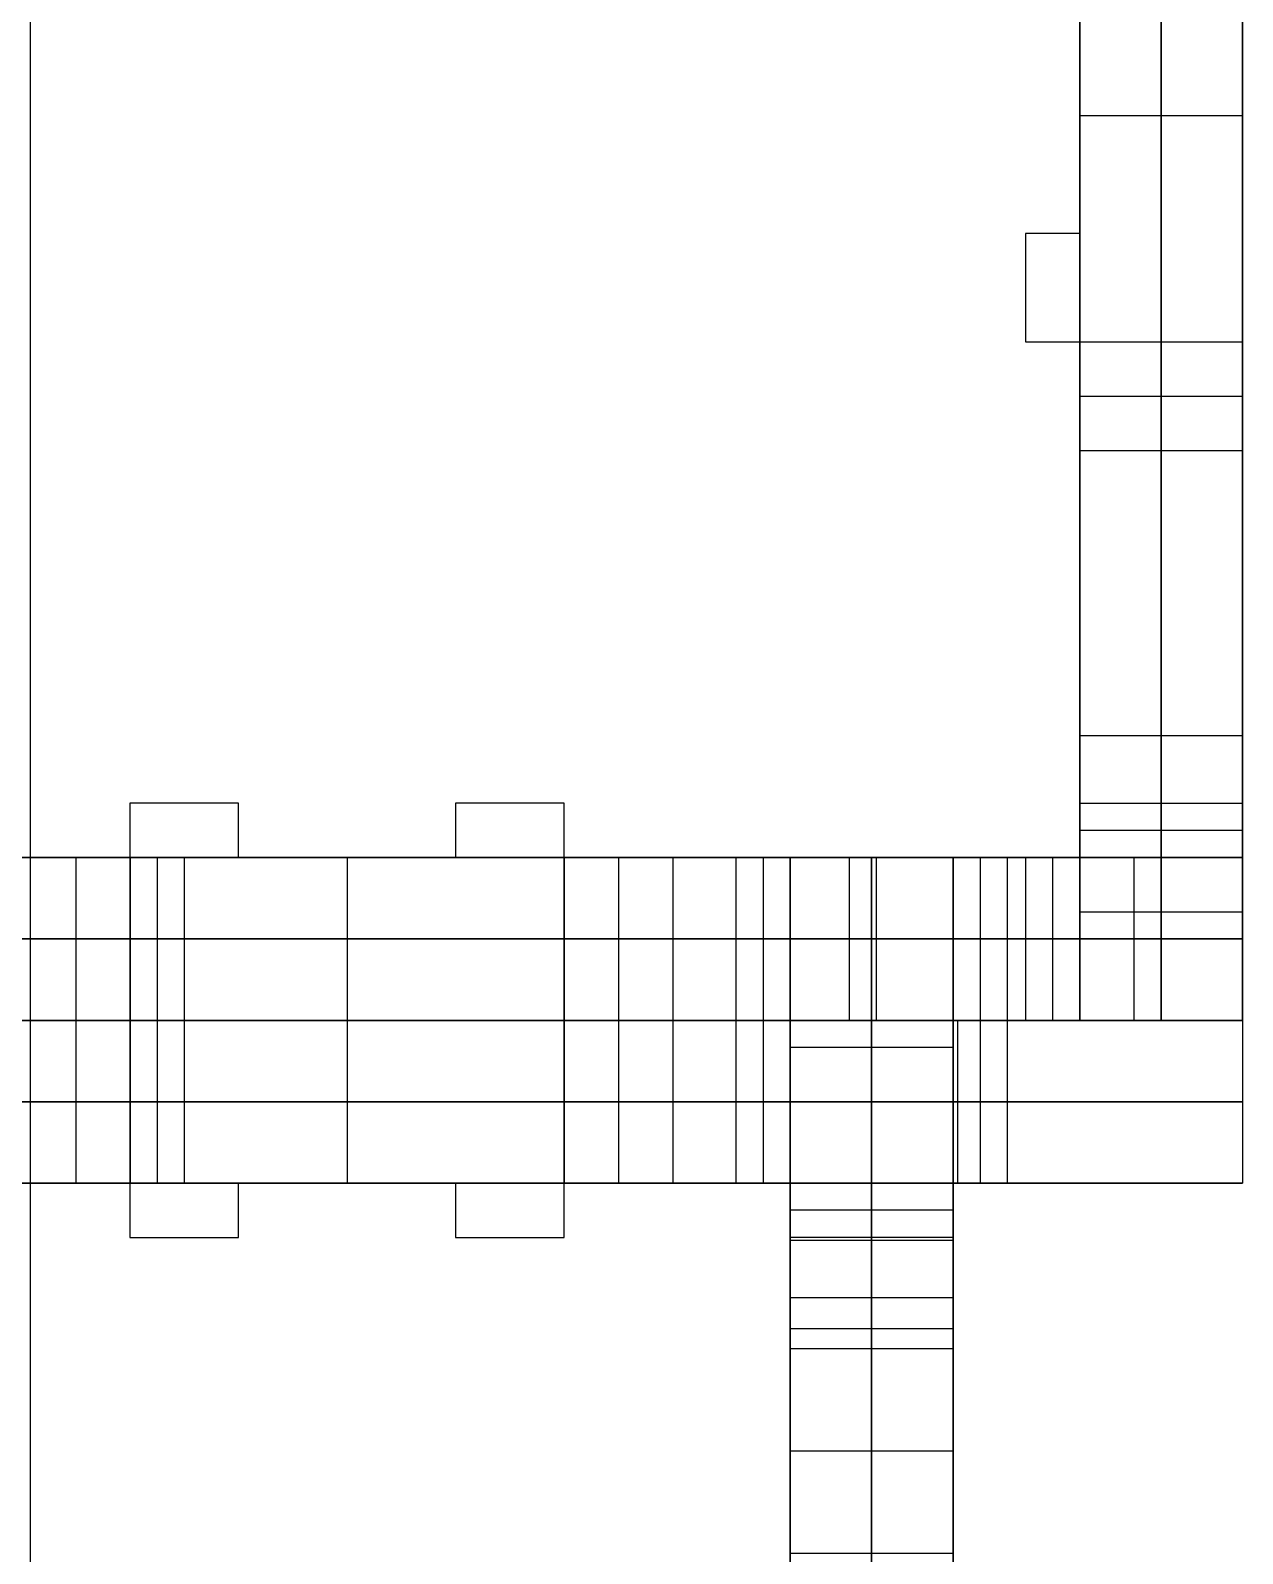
# Model space of a CAD drawing. Extents: x 6886 to 7154, y -44440 to -39703.
# Drawn here: x 7020.5 to 7154.5, y -40030.4 to -39862.1 of the extents above; entities that cross this region are included whole.
import ezdxf

# ---------------------------------------------------------------- set-up
doc = ezdxf.new("R2010")
doc.units = 0
doc.layers.add('ENDS', color=40, linetype='CONTINUOUS')

# ---------------------------------------------------------------- blocks, each defined once
blk = doc.blocks.new('SKYLARK200_END-S-1')
at = {"layer": 'ENDS'}
for p, q in [((-134, 3868.02, 264), (-134, 4718.01, 264)), ((-134, 3868.02, 282), (-134, 4718.01, 282)), ((-18, 4468.03, 141), (-18, 4718.03, 141)), ((-18, 4718.02, 282), (-18, 4555.02, 282)), ((-18, 4718.02, 264), (-18, 4555.02, 264)), ((-18, 4718.02, 273), (-18, 4555.02, 273)), ((0, 4468.03, 141), (0, 4718.03, 141)), ((-18, 4543.03, -18), (-18, 4593.03, -18)), ((-18, 4593.03, 300), (-18, 4543.03, 300)), ((-9, 4543.03, -18), (-9, 4593.03, -18)), ((-9, 4593.03, 300), (-9, 4543.03, 300)), ((0, 4543.03, -18), (0, 4593.03, -18)), ((0, 4593.03, 300), (0, 4543.03, 300)), ((-18, 4568.03, -18), (0, 4568.03, -18)), ((-18, 4568.03, 300), (0, 4568.03, 300)), ((-18, 4555.02, 282), (-24, 4555.02, 282)), ((-24, 4555.02, 282), (-24, 4555.02, 264)), ((-18, 4555.02, 264), (-24, 4555.02, 264)), ((-24, 4555.02, 282), (-24, 4543.02, 282)), ((-24, 4555.02, 264), (-24, 4543.02, 264)), ((-18, 4555.02, 273), (-24, 4555.02, 273)), ((-24, 4555.02, 273), (-24, 4543.02, 273)), ((-21, 4555.02, 282), (-21, 4555.02, 264)), ((-18, 4555.02, 282), (-18, 4555.02, 264)), ((-24, 4549.02, 282), (-24, 4549.02, 264)), ((-24, 4543.02, 282), (-24, 4543.02, 264)), ((-24, 4543.02, 282), (0, 4543.02, 282)), ((-24, 4543.02, 264), (0, 4543.02, 264)), ((-24, 4543.02, 273), (0, 4543.02, 273)), ((-18, 4531.03, 6), (-18, 4543.03, 6)), ((-18, 4543.03, 6), (0, 4543.03, 6)), ((-18, 4543.03, 6), (-18, 4543.03, -18)), ((-18, 4543.03, -18), (0, 4543.03, -18)), ((-18, 4543.03, 300), (0, 4543.03, 300)), ((-18, 4543.03, 300), (-18, 4543.03, 258)), ((-18, 4543.03, 258), (0, 4543.03, 258)), ((-18, 4543.03, 258), (-18, 4531.03, 258)), ((-18, 4543.03, 0), (0, 4543.03, 0)), ((-18, 4543.03, 264), (0, 4543.03, 264)), ((-18, 4543.02, 282), (-18, 4543.02, 264)), ((-9, 4531.03, 6), (-9, 4543.03, 6)), ((-9, 4543.03, 6), (-9, 4543.03, -18)), ((-9, 4543.03, 300), (-9, 4543.03, 258)), ((-9, 4543.03, 258), (-9, 4531.03, 258)), ((0, 4531.03, 6), (0, 4543.03, 6)), ((0, 4543.03, 6), (0, 4543.03, -18)), ((0, 4543.03, 300), (0, 4543.03, 258)), ((0, 4543.03, 258), (0, 4531.03, 258)), ((0, 4543.02, 282), (0, 4543.02, 264)), ((0, 4543.02, 282), (0, 4450.02, 282)), ((0, 4543.02, 264), (0, 4450.02, 264)), ((0, 4543.02, 273), (0, 4450.02, 273)), ((-18, 4537.03, 6), (0, 4537.03, 6)), ((-18, 4537.03, 258), (0, 4537.03, 258)), ((-18, 4531.03, 0), (-18, 4531.03, 6)), ((-18, 4531.03, 6), (0, 4531.03, 6)), ((-18, 4531.03, 0), (0, 4531.03, 0)), ((-18, 4531.03, 258), (0, 4531.03, 258)), ((-18, 4531.03, 258), (-18, 4531.03, 264)), ((-18, 4531.03, 264), (0, 4531.03, 264)), ((-18, 4531.03, 264), (-18, 4468.03, 264)), ((-18, 4468.03, 0), (-18, 4531.03, 0)), ((-18, 4531.03, 3), (0, 4531.03, 3)), ((-18, 4531.03, 261), (0, 4531.03, 261)), ((-9, 4531.03, 0), (-9, 4531.03, 6)), ((-9, 4531.03, 258), (-9, 4531.03, 264)), ((-9, 4531.03, 264), (-9, 4468.03, 264)), ((-9, 4468.03, 0), (-9, 4531.03, 0)), ((0, 4531.03, 0), (0, 4531.03, 6)), ((0, 4531.03, 258), (0, 4531.03, 264)), ((0, 4531.03, 264), (0, 4468.03, 264)), ((0, 4468.03, 0), (0, 4531.03, 0)), ((-18, 4499.53, 264), (0, 4499.53, 264)), ((-18, 4499.53, 0), (0, 4499.53, 0)), ((0, 4496.52, 282), (0, 4496.52, 264)), ((-111, 4492.02, 282), (-123, 4492.02, 282)), ((-123, 4492.02, 282), (-123, 4492.02, 264)), ((-111, 4492.02, 264), (-123, 4492.02, 264)), ((-123, 4492.02, 282), (-123, 4444.02, 282)), ((-123, 4492.02, 264), (-123, 4444.02, 264)), ((-111, 4492.02, 273), (-123, 4492.02, 273)), ((-123, 4492.02, 273), (-123, 4444.02, 273)), ((-117, 4492.02, 282), (-117, 4492.02, 264)), ((-111, 4486.02, 282), (-111, 4492.02, 282)), ((-111, 4492.02, 282), (-111, 4492.02, 264)), ((-111, 4486.02, 264), (-111, 4492.02, 264)), ((-111, 4486.02, 273), (-111, 4492.02, 273)), ((-75, 4492.02, 282), (-87, 4492.02, 282)), ((-87, 4492.02, 282), (-87, 4492.02, 264)), ((-75, 4492.02, 264), (-87, 4492.02, 264)), ((-87, 4492.02, 282), (-87, 4486.02, 282)), ((-87, 4492.02, 264), (-87, 4486.02, 264)), ((-75, 4492.02, 273), (-87, 4492.02, 273)), ((-87, 4492.02, 273), (-87, 4486.02, 273)), ((-81, 4492.02, 282), (-81, 4492.02, 264)), ((-75, 4444.02, 282), (-75, 4492.02, 282)), ((-75, 4492.02, 282), (-75, 4492.02, 264)), ((-75, 4444.02, 264), (-75, 4492.02, 264)), ((-75, 4444.02, 273), (-75, 4492.02, 273)), ((-18, 4468.03, 238.25), (-18, 4492.03, 238.25)), ((-18, 4492.03, 238.25), (0, 4492.03, 238.25)), ((-18, 4492.03, 238.25), (-18, 4492.03, 226.25)), ((-18, 4492.03, 226.25), (0, 4492.03, 226.25)), ((-18, 4492.03, 226.25), (-18, 4486.03, 226.25)), ((-18, 4486.03, 170.25), (-18, 4492.03, 170.25)), ((-18, 4492.03, 170.25), (0, 4492.03, 170.25)), ((-18, 4492.03, 170.25), (-18, 4492.03, 158.25)), ((-18, 4492.03, 158.25), (0, 4492.03, 158.25)), ((-18, 4492.03, 158.25), (-18, 4468.03, 158.25)), ((-18, 4468.03, 111.25), (-18, 4492.03, 111.25)), ((-18, 4492.03, 111.25), (0, 4492.03, 111.25)), ((-18, 4492.03, 111.25), (-18, 4492.03, 99.25)), ((-18, 4492.03, 99.25), (0, 4492.03, 99.25)), ((-18, 4492.03, 99.25), (-18, 4486.03, 99.25)), ((-18, 4486.03, 43.25), (-18, 4492.03, 43.25)), ((-18, 4492.03, 43.25), (0, 4492.03, 43.25)), ((-18, 4492.03, 43.25), (-18, 4492.03, 31.25)), ((-18, 4492.03, 31.25), (0, 4492.03, 31.25)), ((-18, 4492.03, 31.25), (-18, 4468.03, 31.25)), ((-18, 4492.03, 232.25), (0, 4492.03, 232.25)), ((-18, 4492.03, 164.25), (0, 4492.03, 164.25)), ((-18, 4492.03, 105.25), (0, 4492.03, 105.25)), ((-18, 4492.03, 37.25), (0, 4492.03, 37.25)), ((-9, 4468.03, 238.25), (-9, 4492.03, 238.25)), ((-9, 4492.03, 238.25), (-9, 4492.03, 226.25)), ((-9, 4492.03, 226.25), (-9, 4486.03, 226.25)), ((-9, 4486.03, 170.25), (-9, 4492.03, 170.25)), ((-9, 4492.03, 170.25), (-9, 4492.03, 158.25)), ((-9, 4492.03, 158.25), (-9, 4468.03, 158.25)), ((-9, 4468.03, 111.25), (-9, 4492.03, 111.25)), ((-9, 4492.03, 111.25), (-9, 4492.03, 99.25)), ((-9, 4492.03, 99.25), (-9, 4486.03, 99.25)), ((-9, 4486.03, 43.25), (-9, 4492.03, 43.25)), ((-9, 4492.03, 43.25), (-9, 4492.03, 31.25)), ((-9, 4492.03, 31.25), (-9, 4468.03, 31.25)), ((0, 4468.03, 238.25), (0, 4492.03, 238.25)), ((0, 4492.03, 238.25), (0, 4492.03, 226.25)), ((0, 4492.03, 226.25), (0, 4486.03, 226.25)), ((0, 4486.03, 170.25), (0, 4492.03, 170.25)), ((0, 4492.03, 170.25), (0, 4492.03, 158.25)), ((0, 4492.03, 158.25), (0, 4468.03, 158.25)), ((0, 4468.03, 111.25), (0, 4492.03, 111.25)), ((0, 4492.03, 111.25), (0, 4492.03, 99.25)), ((0, 4492.03, 99.25), (0, 4486.03, 99.25)), ((0, 4486.03, 43.25), (0, 4492.03, 43.25)), ((0, 4492.03, 43.25), (0, 4492.03, 31.25)), ((0, 4492.03, 31.25), (0, 4468.03, 31.25)), ((-111, 4489.02, 282), (-111, 4489.02, 264)), ((-87, 4489.02, 282), (-87, 4489.02, 264)), ((-18, 4489.03, 226.25), (0, 4489.03, 226.25)), ((-18, 4489.03, 170.25), (0, 4489.03, 170.25)), ((-18, 4489.03, 99.25), (0, 4489.03, 99.25)), ((-18, 4489.03, 43.25), (0, 4489.03, 43.25)), ((-244, 4486.02, 141), (-18, 4486.02, 141)), ((-182.99, 4486.02, 140), (-116.99, 4486.02, 140)), ((-122.99, 4486.02, 258), (-134.99, 4486.02, 258)), ((-128.99, 4486.02, 258), (-128.99, 4468.02, 258)), ((-123, 4486.02, 282), (-123, 4486.02, 264)), ((-122.99, 4486.02, 128), (-122.99, 4486.02, -18)), ((-122.99, 4486.02, -18), (-122.99, 4468.02, -18)), ((-122.99, 4486.02, 128), (-122.99, 4468.02, 128)), ((-122.99, 4486.02, -18), (-74.99, 4486.02, -18)), ((-74.99, 4486.02, 300), (-122.99, 4486.02, 300)), ((-122.99, 4486.02, 300), (-122.99, 4468.02, 300)), ((-122.99, 4486.02, 300), (-122.99, 4486.02, 258)), ((-122.99, 4486.02, 258), (-122.99, 4468.02, 258)), ((-116.99, 4486.02, 128), (-122.99, 4486.02, 128)), ((-122.99, 4486.02, 55), (-122.99, 4468.02, 55)), ((-122.99, 4486.02, 279), (-122.99, 4468.02, 279)), ((-122.99, 4486.02, 140), (-122.99, 4468.02, 140)), ((-119.99, 4486.02, 128), (-119.99, 4468.02, 128)), ((-116.99, 4486.02, 140), (-116.99, 4468.02, 140)), ((-116.99, 4486.02, 140), (-116.99, 4486.02, 128)), ((-116.99, 4486.02, 128), (-116.99, 4468.02, 128)), ((-116.99, 4486.02, 134), (-116.99, 4468.02, 134)), ((-87, 4486.02, 282), (-111, 4486.02, 282)), ((-111, 4486.02, 282), (-111, 4486.02, 264)), ((-87, 4486.02, 264), (-111, 4486.02, 264)), ((-87, 4486.02, 273), (-111, 4486.02, 273)), ((-99, 4486.02, 282), (-99, 4486.02, 264)), ((-98.99, 4486.02, -18), (-98.99, 4468.02, -18)), ((-98.99, 4486.02, 300), (-98.99, 4468.02, 300)), ((-87, 4486.02, 282), (-87, 4486.02, 264)), ((-74.99, 4486.02, -18), (-74.99, 4468.02, -18)), ((-74.99, 4486.02, -18), (-74.99, 4486.02, 24)), ((-74.99, 4486.02, 24), (-74.99, 4468.02, 24)), ((-74.99, 4486.02, 24), (-62.99, 4486.02, 24)), ((-62.99, 4486.02, 258), (-74.99, 4486.02, 258)), ((-74.99, 4486.02, 258), (-74.99, 4468.02, 258)), ((-74.99, 4486.02, 258), (-74.99, 4486.02, 300)), ((-74.99, 4486.02, 300), (-74.99, 4468.02, 300)), ((-74.99, 4486.02, 18), (-74.99, 4468.02, 18)), ((-74.99, 4486.02, 264), (-74.99, 4468.02, 264)), ((-68.99, 4486.02, 24), (-68.99, 4468.02, 24)), ((-68.99, 4486.02, 258), (-68.99, 4468.02, 258)), ((-62.99, 4486.02, 24), (-62.99, 4468.02, 24)), ((-62.99, 4486.02, 24), (-62.99, 4486.02, 18)), ((-62.99, 4486.02, 18), (-62.99, 4468.02, 18)), ((-62.99, 4486.02, 18), (-24, 4486.02, 18)), ((-18, 4486.02, 264), (-62.99, 4486.02, 264)), ((-62.99, 4486.02, 264), (-62.99, 4468.02, 264)), ((-62.99, 4486.02, 264), (-62.99, 4486.02, 258)), ((-62.99, 4486.02, 258), (-62.99, 4468.02, 258)), ((-62.99, 4486.02, 21), (-62.99, 4468.02, 21)), ((-62.99, 4486.02, 261), (-62.99, 4468.02, 261)), ((-26, 4486.02, 168.25), (-56, 4486.02, 168.25)), ((-56, 4486.02, 168.25), (-56, 4468.02, 168.25)), ((-56, 4486.02, 168.25), (-56, 4486.02, 180.25)), ((-56, 4486.02, 180.25), (-56, 4468.02, 180.25)), ((-56, 4486.02, 180.25), (-50, 4486.02, 180.25)), ((-50, 4486.02, 216.25), (-56, 4486.02, 216.25)), ((-56, 4486.02, 216.25), (-56, 4468.02, 216.25)), ((-56, 4486.02, 216.25), (-56, 4486.02, 228.25)), ((-56, 4486.02, 228.25), (-56, 4468.02, 228.25)), ((-56, 4486.02, 228.25), (-26, 4486.02, 228.25)), ((-26, 4486.02, 41.25), (-56, 4486.02, 41.25)), ((-56, 4486.02, 41.25), (-56, 4468.02, 41.25)), ((-56, 4486.02, 41.25), (-56, 4486.02, 53.25)), ((-56, 4486.02, 53.25), (-56, 4468.02, 53.25)), ((-56, 4486.02, 53.25), (-50, 4486.02, 53.25)), ((-50, 4486.02, 89.25), (-56, 4486.02, 89.25)), ((-56, 4486.02, 89.25), (-56, 4468.02, 89.25)), ((-56, 4486.02, 89.25), (-56, 4486.02, 101.25)), ((-56, 4486.02, 101.25), (-56, 4468.02, 101.25)), ((-56, 4486.02, 101.25), (-26, 4486.02, 101.25)), ((-56, 4486.02, 174.25), (-56, 4468.02, 174.25)), ((-56, 4486.02, 222.25), (-56, 4468.02, 222.25)), ((-56, 4486.02, 47.25), (-56, 4468.02, 47.25)), ((-56, 4486.02, 95.25), (-56, 4468.02, 95.25)), ((-53, 4486.02, 180.25), (-53, 4468.02, 180.25)), ((-53, 4486.02, 216.25), (-53, 4468.02, 216.25)), ((-53, 4486.02, 53.25), (-53, 4468.02, 53.25)), ((-53, 4486.02, 89.25), (-53, 4468.02, 89.25)), ((-32, 4486.03, 228.25), (-50, 4486.03, 228.25)), ((-50, 4444.03, 228.25), (-50, 4486.03, 228.25)), ((-32, 4486.03, 168.25), (-50, 4486.03, 168.25)), ((-50, 4486.03, 228.25), (-50, 4486.03, 168.25)), ((-50, 4486.03, 168.25), (-50, 4444.03, 168.25)), ((-32, 4486.03, 101.25), (-50, 4486.03, 101.25)), ((-50, 4444.03, 101.25), (-50, 4486.03, 101.25)), ((-32, 4486.03, 41.25), (-50, 4486.03, 41.25)), ((-50, 4486.03, 101.25), (-50, 4486.03, 41.25)), ((-50, 4486.03, 41.25), (-50, 4444.03, 41.25)), ((-32, 4486.03, 198.25), (-50, 4486.03, 198.25)), ((-32, 4486.03, 71.25), (-50, 4486.03, 71.25)), ((-50, 4486.02, 180.25), (-50, 4468.02, 180.25)), ((-50, 4486.02, 180.25), (-50, 4486.02, 216.25)), ((-50, 4486.02, 216.25), (-50, 4468.02, 216.25)), ((-50, 4486.02, 53.25), (-50, 4468.02, 53.25)), ((-50, 4486.02, 53.25), (-50, 4486.02, 89.25)), ((-50, 4486.02, 89.25), (-50, 4468.02, 89.25)), ((-50, 4486.02, 168.25), (-50, 4468.02, 168.25)), ((-50, 4486.02, 198.25), (-50, 4468.02, 198.25)), ((-50, 4486.02, 228.25), (-50, 4468.02, 228.25)), ((-50, 4486.02, 41.25), (-50, 4468.02, 41.25)), ((-50, 4486.02, 71.25), (-50, 4468.02, 71.25)), ((-50, 4486.02, 101.25), (-50, 4468.02, 101.25)), ((-43.5, 4486.02, 18), (-43.5, 4468.02, 18)), ((-41, 4444.03, 228.25), (-41, 4486.03, 228.25)), ((-41, 4486.03, 228.25), (-41, 4486.03, 168.25)), ((-41, 4486.03, 168.25), (-41, 4444.03, 168.25)), ((-41, 4444.03, 101.25), (-41, 4486.03, 101.25)), ((-41, 4486.03, 101.25), (-41, 4486.03, 41.25)), ((-41, 4486.03, 41.25), (-41, 4444.03, 41.25)), ((-40.5, 4486.02, 264), (-40.5, 4468.02, 264)), ((-32, 4444.03, 228.25), (-32, 4486.03, 228.25)), ((-32, 4486.03, 228.25), (-32, 4486.03, 168.25)), ((-32, 4486.03, 168.25), (-32, 4444.03, 168.25)), ((-32, 4444.03, 101.25), (-32, 4486.03, 101.25)), ((-32, 4486.03, 101.25), (-32, 4486.03, 41.25)), ((-32, 4486.03, 41.25), (-32, 4444.03, 41.25)), ((-32, 4486.02, 180.25), (-26, 4486.02, 180.25)), ((-32, 4486.02, 180.25), (-32, 4468.02, 180.25)), ((-26, 4486.02, 216.25), (-32, 4486.02, 216.25)), ((-32, 4486.02, 216.25), (-32, 4468.02, 216.25)), ((-32, 4486.02, 216.25), (-32, 4486.02, 180.25)), ((-32, 4486.02, 53.25), (-26, 4486.02, 53.25)), ((-32, 4486.02, 53.25), (-32, 4468.02, 53.25)), ((-26, 4486.02, 89.25), (-32, 4486.02, 89.25)), ((-32, 4486.02, 89.25), (-32, 4468.02, 89.25)), ((-32, 4486.02, 89.25), (-32, 4486.02, 53.25)), ((-32, 4486.02, 168.25), (-32, 4468.02, 168.25)), ((-32, 4486.02, 228.25), (-32, 4468.02, 228.25)), ((-32, 4486.02, 198.25), (-32, 4468.02, 198.25)), ((-32, 4486.02, 41.25), (-32, 4468.02, 41.25)), ((-32, 4486.02, 101.25), (-32, 4468.02, 101.25)), ((-32, 4486.02, 71.25), (-32, 4468.02, 71.25)), ((-29, 4486.02, 180.25), (-29, 4468.02, 180.25)), ((-29, 4486.02, 216.25), (-29, 4468.02, 216.25)), ((-29, 4486.02, 53.25), (-29, 4468.02, 53.25)), ((-29, 4486.02, 89.25), (-29, 4468.02, 89.25)), ((-26, 4486.02, 180.25), (-26, 4468.02, 180.25)), ((-26, 4486.02, 180.25), (-26, 4486.02, 168.25)), ((-26, 4486.02, 168.25), (-26, 4468.02, 168.25)), ((-26, 4486.02, 228.25), (-26, 4468.02, 228.25)), ((-26, 4486.02, 228.25), (-26, 4486.02, 216.25)), ((-26, 4486.02, 216.25), (-26, 4468.02, 216.25)), ((-26, 4486.02, 53.25), (-26, 4468.02, 53.25)), ((-26, 4486.02, 53.25), (-26, 4486.02, 41.25)), ((-26, 4486.02, 41.25), (-26, 4468.02, 41.25)), ((-26, 4486.02, 101.25), (-26, 4468.02, 101.25)), ((-26, 4486.02, 101.25), (-26, 4486.02, 89.25)), ((-26, 4486.02, 89.25), (-26, 4468.02, 89.25)), ((-26, 4486.02, 174.25), (-26, 4468.02, 174.25)), ((-26, 4486.02, 222.25), (-26, 4468.02, 222.25)), ((-26, 4486.02, 47.25), (-26, 4468.02, 47.25)), ((-26, 4486.02, 95.25), (-26, 4468.02, 95.25)), ((-24, 4486.02, 18), (-24, 4468.02, 18)), ((-24, 4486.02, 18), (-24, 4486.02, 31.25)), ((-24, 4486.02, 31.25), (-24, 4468.02, 31.25)), ((-24, 4486.02, 31.25), (0, 4486.02, 31.25)), ((0, 4486.02, 111.25), (-24, 4486.02, 111.25)), ((-24, 4486.02, 111.25), (-24, 4468.02, 111.25)), ((-24, 4486.02, 111.25), (-24, 4486.02, 123.25)), ((-24, 4486.02, 123.25), (-24, 4468.02, 123.25)), ((-24, 4486.02, 123.25), (-18, 4486.02, 123.25)), ((-18, 4486.02, 146.25), (-24, 4486.02, 146.25)), ((-24, 4486.02, 146.25), (-24, 4468.02, 146.25)), ((-24, 4486.02, 146.25), (-24, 4486.02, 158.25)), ((-24, 4486.02, 158.25), (-24, 4468.02, 158.25)), ((-24, 4486.02, 158.25), (0, 4486.02, 158.25)), ((0, 4486.02, 238.25), (-24, 4486.02, 238.25)), ((-24, 4486.02, 238.25), (-24, 4468.02, 238.25)), ((-24, 4486.02, 238.25), (-24, 4486.02, 250.25)), ((-24, 4486.02, 250.25), (-24, 4468.02, 250.25)), ((-24, 4486.02, 250.25), (-18, 4486.02, 250.25)), ((-24, 4486.02, 24.62), (-24, 4468.02, 24.62)), ((-24, 4486.02, 117.25), (-24, 4468.02, 117.25)), ((-24, 4486.02, 152.25), (-24, 4468.02, 152.25)), ((-24, 4486.02, 244.25), (-24, 4468.02, 244.25)), ((-21, 4486.02, 123.25), (-21, 4468.02, 123.25)), ((-21, 4486.02, 146.25), (-21, 4468.02, 146.25)), ((-21, 4486.02, 250.25), (-21, 4468.02, 250.25)), ((-18, 4486.03, 226.25), (0, 4486.03, 226.25)), ((-18, 4486.03, 226.25), (-18, 4486.03, 170.25)), ((-18, 4486.03, 170.25), (0, 4486.03, 170.25)), ((-18, 4486.03, 99.25), (0, 4486.03, 99.25)), ((-18, 4486.03, 99.25), (-18, 4486.03, 43.25)), ((-18, 4486.03, 43.25), (0, 4486.03, 43.25)), ((-18, 4486.03, 198.25), (0, 4486.03, 198.25)), ((-18, 4486.03, 71.25), (0, 4486.03, 71.25)), ((-18, 4486.02, 123.25), (-18, 4468.02, 123.25)), ((-18, 4486.02, 123.25), (-18, 4486.02, 146.25)), ((-18, 4486.02, 146.25), (-18, 4468.02, 146.25)), ((-18, 4486.02, 250.25), (-18, 4468.02, 250.25)), ((-18, 4486.02, 250.25), (-18, 4486.02, 264)), ((-18, 4486.02, 264), (-18, 4468.02, 264)), ((-18, 4486.02, 134.75), (-18, 4468.02, 134.75)), ((-18, 4486.02, 257.12), (-18, 4468.02, 257.12)), ((-12, 4486.02, 31.25), (-12, 4468.02, 31.25)), ((-12, 4486.02, 111.25), (-12, 4468.02, 111.25)), ((-12, 4486.02, 158.25), (-12, 4468.02, 158.25)), ((-12, 4486.02, 238.25), (-12, 4468.02, 238.25)), ((-9, 4486.03, 226.25), (-9, 4486.03, 170.25)), ((-9, 4486.03, 99.25), (-9, 4486.03, 43.25)), ((0, 4486.03, 226.25), (0, 4486.03, 170.25)), ((0, 4486.03, 99.25), (0, 4486.03, 43.25)), ((0, 4486.02, 31.25), (0, 4468.02, 31.25)), ((0, 4486.02, 31.25), (0, 4486.02, 111.25)), ((0, 4486.02, 111.25), (0, 4468.02, 111.25)), ((0, 4486.02, 158.25), (0, 4468.02, 158.25)), ((0, 4486.02, 158.25), (0, 4486.02, 238.25)), ((0, 4486.02, 238.25), (0, 4468.02, 238.25)), ((0, 4486.02, 71.25), (0, 4468.02, 71.25)), ((0, 4486.02, 198.25), (0, 4468.02, 198.25)), ((-18, 4480.03, 238.25), (0, 4480.03, 238.25)), ((-18, 4480.03, 158.25), (0, 4480.03, 158.25)), ((-18, 4480.03, 111.25), (0, 4480.03, 111.25)), ((-18, 4480.03, 31.25), (0, 4480.03, 31.25)), ((-182.99, 4477.02, 140), (-116.99, 4477.02, 140)), ((-122.99, 4477.02, 258), (-134.99, 4477.02, 258)), ((-122.99, 4477.02, 128), (-122.99, 4477.02, -18)), ((-122.99, 4477.02, -18), (-74.99, 4477.02, -18)), ((-74.99, 4477.02, 300), (-122.99, 4477.02, 300)), ((-122.99, 4477.02, 300), (-122.99, 4477.02, 258)), ((-116.99, 4477.02, 128), (-122.99, 4477.02, 128)), ((-116.99, 4477.02, 140), (-116.99, 4477.02, 128)), ((-74.99, 4477.02, -18), (-74.99, 4477.02, 24)), ((-74.99, 4477.02, 24), (-62.99, 4477.02, 24)), ((-62.99, 4477.02, 258), (-74.99, 4477.02, 258)), ((-74.99, 4477.02, 258), (-74.99, 4477.02, 300)), ((-62.99, 4477.02, 24), (-62.99, 4477.02, 18)), ((-62.99, 4477.02, 18), (-24, 4477.02, 18)), ((-18, 4477.02, 264), (-62.99, 4477.02, 264)), ((-62.99, 4477.02, 264), (-62.99, 4477.02, 258)), ((-26, 4477.02, 168.25), (-56, 4477.02, 168.25)), ((-56, 4477.02, 168.25), (-56, 4477.02, 180.25)), ((-56, 4477.02, 180.25), (-50, 4477.02, 180.25)), ((-50, 4477.02, 216.25), (-56, 4477.02, 216.25)), ((-56, 4477.02, 216.25), (-56, 4477.02, 228.25)), ((-56, 4477.02, 228.25), (-26, 4477.02, 228.25)), ((-26, 4477.02, 41.25), (-56, 4477.02, 41.25)), ((-56, 4477.02, 41.25), (-56, 4477.02, 53.25)), ((-56, 4477.02, 53.25), (-50, 4477.02, 53.25)), ((-50, 4477.02, 89.25), (-56, 4477.02, 89.25)), ((-56, 4477.02, 89.25), (-56, 4477.02, 101.25)), ((-56, 4477.02, 101.25), (-26, 4477.02, 101.25)), ((-50, 4477.02, 180.25), (-50, 4477.02, 216.25)), ((-50, 4477.02, 53.25), (-50, 4477.02, 89.25)), ((-32, 4477.02, 180.25), (-26, 4477.02, 180.25)), ((-26, 4477.02, 216.25), (-32, 4477.02, 216.25)), ((-32, 4477.02, 216.25), (-32, 4477.02, 180.25)), ((-32, 4477.02, 53.25), (-26, 4477.02, 53.25)), ((-26, 4477.02, 89.25), (-32, 4477.02, 89.25)), ((-32, 4477.02, 89.25), (-32, 4477.02, 53.25)), ((-26, 4477.02, 180.25), (-26, 4477.02, 168.25)), ((-26, 4477.02, 228.25), (-26, 4477.02, 216.25)), ((-26, 4477.02, 53.25), (-26, 4477.02, 41.25)), ((-26, 4477.02, 101.25), (-26, 4477.02, 89.25)), ((-24, 4477.02, 18), (-24, 4477.02, 31.25)), ((-24, 4477.02, 31.25), (0, 4477.02, 31.25)), ((0, 4477.02, 111.25), (-24, 4477.02, 111.25)), ((-24, 4477.02, 111.25), (-24, 4477.02, 123.25)), ((-24, 4477.02, 123.25), (-18, 4477.02, 123.25)), ((-18, 4477.02, 146.25), (-24, 4477.02, 146.25)), ((-24, 4477.02, 146.25), (-24, 4477.02, 158.25)), ((-24, 4477.02, 158.25), (0, 4477.02, 158.25)), ((0, 4477.02, 238.25), (-24, 4477.02, 238.25)), ((-24, 4477.02, 238.25), (-24, 4477.02, 250.25)), ((-24, 4477.02, 250.25), (-18, 4477.02, 250.25)), ((-18, 4477.02, 123.25), (-18, 4477.02, 146.25)), ((-18, 4477.02, 250.25), (-18, 4477.02, 264)), ((0, 4477.02, 31.25), (0, 4477.02, 111.25)), ((0, 4477.02, 158.25), (0, 4477.02, 238.25)), ((0, 4468.02, 141), (-244, 4468.02, 141)), ((-244, 4468.02, 141), (-18, 4468.02, 141)), ((-182.99, 4468.02, 140), (-116.99, 4468.02, 140)), ((-182.99, 4468.02, 140), (-116.99, 4468.02, 140)), ((-122.99, 4468.02, 258), (-134.99, 4468.02, 258)), ((-122.99, 4468.02, 258), (-134.99, 4468.02, 258)), ((-134, 4468.02, 140), (-134, 4468.02, 258)), ((-128.99, 4468.02, 258), (-128.99, 4450.02, 258)), ((-116.99, 4468.02, 128), (-122.99, 4468.02, 128)), ((-122.99, 4468.02, 128), (-122.99, 4450.02, 128)), ((-122.99, 4468.02, 128), (-122.99, 4468.02, -18)), ((-122.99, 4468.02, -18), (-122.99, 4450.02, -18)), ((-122.99, 4468.02, -18), (-74.99, 4468.02, -18)), ((-74.99, 4468.02, 300), (-122.99, 4468.02, 300)), ((-122.99, 4468.02, 300), (-122.99, 4450.02, 300)), ((-122.99, 4468.02, 300), (-122.99, 4468.02, 258)), ((-122.99, 4468.02, 258), (-122.99, 4450.02, 258)), ((-122.99, 4468.02, 140), (-122.99, 4450.02, 140)), ((-122.99, 4468.02, 55), (-122.99, 4450.02, 55)), ((-122.99, 4468.02, 279), (-122.99, 4450.02, 279)), ((-122.99, 4468.02, 128), (-122.99, 4468.02, -18)), ((-122.99, 4468.02, -18), (-74.99, 4468.02, -18)), ((-74.99, 4468.02, 300), (-122.99, 4468.02, 300)), ((-122.99, 4468.02, 300), (-122.99, 4468.02, 258)), ((-116.99, 4468.02, 128), (-122.99, 4468.02, 128)), ((-119.99, 4468.02, 128), (-119.99, 4450.02, 128)), ((-116.99, 4468.02, 140), (-116.99, 4450.02, 140)), ((-116.99, 4468.02, 140), (-116.99, 4468.02, 128)), ((-116.99, 4468.02, 128), (-116.99, 4450.02, 128)), ((-116.99, 4468.02, 134), (-116.99, 4450.02, 134)), ((-116.99, 4468.02, 140), (-116.99, 4468.02, 128)), ((-98.99, 4468.02, -18), (-98.99, 4450.02, -18)), ((-98.99, 4468.02, 300), (-98.99, 4450.02, 300)), ((-74.99, 4468.02, -18), (-74.99, 4450.02, -18)), ((-74.99, 4468.02, -18), (-74.99, 4468.02, 24)), ((-74.99, 4468.02, 24), (-74.99, 4450.02, 24)), ((-74.99, 4468.02, 24), (-62.99, 4468.02, 24)), ((-62.99, 4468.02, 258), (-74.99, 4468.02, 258)), ((-74.99, 4468.02, 258), (-74.99, 4450.02, 258)), ((-74.99, 4468.02, 258), (-74.99, 4468.02, 300)), ((-74.99, 4468.02, 300), (-74.99, 4450.02, 300)), ((-74.99, 4468.02, 18), (-74.99, 4450.02, 18)), ((-74.99, 4468.02, 264), (-74.99, 4450.02, 264)), ((-74.99, 4468.02, -18), (-74.99, 4468.02, 24)), ((-74.99, 4468.02, 24), (-62.99, 4468.02, 24)), ((-62.99, 4468.02, 258), (-74.99, 4468.02, 258)), ((-74.99, 4468.02, 258), (-74.99, 4468.02, 300)), ((-68.99, 4468.02, 24), (-68.99, 4450.02, 24)), ((-68.99, 4468.02, 258), (-68.99, 4450.02, 258)), ((-62.99, 4468.02, 24), (-62.99, 4450.02, 24)), ((-62.99, 4468.02, 24), (-62.99, 4468.02, 18)), ((-62.99, 4468.02, 18), (-62.99, 4450.02, 18)), ((-62.99, 4468.02, 18), (0, 4468.02, 18)), ((0, 4468.02, 264), (-62.99, 4468.02, 264)), ((-62.99, 4468.02, 264), (-62.99, 4450.02, 264)), ((-62.99, 4468.02, 264), (-62.99, 4468.02, 258)), ((-62.99, 4468.02, 258), (-62.99, 4450.02, 258)), ((-62.99, 4468.02, 21), (-62.99, 4450.02, 21)), ((-62.99, 4468.02, 261), (-62.99, 4450.02, 261)), ((-62.99, 4468.02, 24), (-62.99, 4468.02, 18)), ((-62.99, 4468.02, 18), (-24, 4468.02, 18)), ((-18, 4468.02, 264), (-62.99, 4468.02, 264)), ((-62.99, 4468.02, 264), (-62.99, 4468.02, 258)), ((-26, 4468.02, 41.25), (-56, 4468.02, 41.25)), ((-56, 4468.02, 41.25), (-56, 4450.02, 41.25)), ((-56, 4468.02, 41.25), (-56, 4468.02, 53.25)), ((-56, 4468.02, 53.25), (-56, 4450.02, 53.25)), ((-56, 4468.02, 53.25), (-50, 4468.02, 53.25)), ((-50, 4468.02, 89.25), (-56, 4468.02, 89.25)), ((-56, 4468.02, 89.25), (-56, 4450.02, 89.25)), ((-56, 4468.02, 89.25), (-56, 4468.02, 101.25)), ((-56, 4468.02, 101.25), (-56, 4450.02, 101.25)), ((-56, 4468.02, 101.25), (-26, 4468.02, 101.25)), ((-26, 4468.02, 168.25), (-56, 4468.02, 168.25)), ((-56, 4468.02, 168.25), (-56, 4450.02, 168.25)), ((-56, 4468.02, 168.25), (-56, 4468.02, 180.25)), ((-56, 4468.02, 180.25), (-56, 4450.02, 180.25)), ((-56, 4468.02, 180.25), (-50, 4468.02, 180.25)), ((-50, 4468.02, 216.25), (-56, 4468.02, 216.25)), ((-56, 4468.02, 216.25), (-56, 4450.02, 216.25)), ((-56, 4468.02, 216.25), (-56, 4468.02, 228.25)), ((-56, 4468.02, 228.25), (-56, 4450.02, 228.25)), ((-56, 4468.02, 228.25), (-26, 4468.02, 228.25)), ((-56, 4468.02, 47.25), (-56, 4450.02, 47.25)), ((-56, 4468.02, 95.25), (-56, 4450.02, 95.25)), ((-56, 4468.02, 174.25), (-56, 4450.02, 174.25)), ((-56, 4468.02, 222.25), (-56, 4450.02, 222.25)), ((-26, 4468.02, 168.25), (-56, 4468.02, 168.25)), ((-56, 4468.02, 168.25), (-56, 4468.02, 180.25)), ((-56, 4468.02, 180.25), (-50, 4468.02, 180.25)), ((-50, 4468.02, 216.25), (-56, 4468.02, 216.25)), ((-56, 4468.02, 216.25), (-56, 4468.02, 228.25)), ((-56, 4468.02, 228.25), (-26, 4468.02, 228.25)), ((-26, 4468.02, 41.25), (-56, 4468.02, 41.25)), ((-56, 4468.02, 41.25), (-56, 4468.02, 53.25)), ((-56, 4468.02, 53.25), (-50, 4468.02, 53.25)), ((-50, 4468.02, 89.25), (-56, 4468.02, 89.25)), ((-56, 4468.02, 89.25), (-56, 4468.02, 101.25)), ((-56, 4468.02, 101.25), (-26, 4468.02, 101.25)), ((-53, 4468.02, 53.25), (-53, 4450.02, 53.25)), ((-53, 4468.02, 89.25), (-53, 4450.02, 89.25)), ((-53, 4468.02, 180.25), (-53, 4450.02, 180.25)), ((-53, 4468.02, 216.25), (-53, 4450.02, 216.25)), ((-50, 4468.02, 53.25), (-50, 4450.02, 53.25)), ((-50, 4468.02, 53.25), (-50, 4468.02, 89.25)), ((-50, 4468.02, 89.25), (-50, 4450.02, 89.25)), ((-50, 4468.02, 180.25), (-50, 4450.02, 180.25)), ((-50, 4468.02, 180.25), (-50, 4468.02, 216.25)), ((-50, 4468.02, 216.25), (-50, 4450.02, 216.25)), ((-50, 4468.02, 41.25), (-50, 4450.02, 41.25)), ((-50, 4468.02, 71.25), (-50, 4450.02, 71.25)), ((-50, 4468.02, 101.25), (-50, 4450.02, 101.25)), ((-50, 4468.02, 168.25), (-50, 4450.02, 168.25)), ((-50, 4468.02, 198.25), (-50, 4450.02, 198.25)), ((-50, 4468.02, 228.25), (-50, 4450.02, 228.25)), ((-50, 4468.02, 180.25), (-50, 4468.02, 216.25)), ((-50, 4468.02, 53.25), (-50, 4468.02, 89.25)), ((-32, 4468.02, 53.25), (-26, 4468.02, 53.25)), ((-32, 4468.02, 53.25), (-32, 4450.02, 53.25)), ((-26, 4468.02, 89.25), (-32, 4468.02, 89.25)), ((-32, 4468.02, 89.25), (-32, 4450.02, 89.25)), ((-32, 4468.02, 89.25), (-32, 4468.02, 53.25)), ((-32, 4468.02, 180.25), (-26, 4468.02, 180.25)), ((-32, 4468.02, 180.25), (-32, 4450.02, 180.25)), ((-26, 4468.02, 216.25), (-32, 4468.02, 216.25)), ((-32, 4468.02, 216.25), (-32, 4450.02, 216.25)), ((-32, 4468.02, 216.25), (-32, 4468.02, 180.25)), ((-32, 4468.02, 41.25), (-32, 4450.02, 41.25)), ((-32, 4468.02, 101.25), (-32, 4450.02, 101.25)), ((-32, 4468.02, 71.25), (-32, 4450.02, 71.25)), ((-32, 4468.02, 168.25), (-32, 4450.02, 168.25)), ((-32, 4468.02, 228.25), (-32, 4450.02, 228.25)), ((-32, 4468.02, 198.25), (-32, 4450.02, 198.25)), ((-32, 4468.02, 180.25), (-26, 4468.02, 180.25)), ((-26, 4468.02, 216.25), (-32, 4468.02, 216.25)), ((-32, 4468.02, 216.25), (-32, 4468.02, 180.25)), ((-32, 4468.02, 53.25), (-26, 4468.02, 53.25)), ((-26, 4468.02, 89.25), (-32, 4468.02, 89.25)), ((-32, 4468.02, 89.25), (-32, 4468.02, 53.25)), ((-31.5, 4468.02, 18), (-31.5, 4450.02, 18)), ((-31.5, 4468.02, 264), (-31.5, 4450.02, 264)), ((-29, 4468.02, 53.25), (-29, 4450.02, 53.25)), ((-29, 4468.02, 89.25), (-29, 4450.02, 89.25)), ((-29, 4468.02, 180.25), (-29, 4450.02, 180.25)), ((-29, 4468.02, 216.25), (-29, 4450.02, 216.25)), ((-26, 4468.02, 53.25), (-26, 4450.02, 53.25)), ((-26, 4468.02, 53.25), (-26, 4468.02, 41.25)), ((-26, 4468.02, 41.25), (-26, 4450.02, 41.25)), ((-26, 4468.02, 101.25), (-26, 4450.02, 101.25)), ((-26, 4468.02, 101.25), (-26, 4468.02, 89.25)), ((-26, 4468.02, 89.25), (-26, 4450.02, 89.25)), ((-26, 4468.02, 180.25), (-26, 4450.02, 180.25)), ((-26, 4468.02, 180.25), (-26, 4468.02, 168.25)), ((-26, 4468.02, 168.25), (-26, 4450.02, 168.25)), ((-26, 4468.02, 228.25), (-26, 4450.02, 228.25)), ((-26, 4468.02, 228.25), (-26, 4468.02, 216.25)), ((-26, 4468.02, 216.25), (-26, 4450.02, 216.25)), ((-26, 4468.02, 47.25), (-26, 4450.02, 47.25)), ((-26, 4468.02, 95.25), (-26, 4450.02, 95.25)), ((-26, 4468.02, 174.25), (-26, 4450.02, 174.25)), ((-26, 4468.02, 222.25), (-26, 4450.02, 222.25)), ((-26, 4468.02, 180.25), (-26, 4468.02, 168.25)), ((-26, 4468.02, 228.25), (-26, 4468.02, 216.25)), ((-26, 4468.02, 53.25), (-26, 4468.02, 41.25)), ((-26, 4468.02, 101.25), (-26, 4468.02, 89.25)), ((-24, 4468.02, 18), (-24, 4468.02, 31.25)), ((-24, 4468.02, 31.25), (0, 4468.02, 31.25)), ((0, 4468.02, 111.25), (-24, 4468.02, 111.25)), ((-24, 4468.02, 111.25), (-24, 4468.02, 123.25)), ((-24, 4468.02, 123.25), (-18, 4468.02, 123.25)), ((-18, 4468.02, 146.25), (-24, 4468.02, 146.25)), ((-24, 4468.02, 146.25), (-24, 4468.02, 158.25)), ((-24, 4468.02, 158.25), (0, 4468.02, 158.25)), ((0, 4468.02, 238.25), (-24, 4468.02, 238.25)), ((-24, 4468.02, 238.25), (-24, 4468.02, 250.25)), ((-24, 4468.02, 250.25), (-18, 4468.02, 250.25)), ((-18, 4468.03, 264), (0, 4468.03, 264)), ((-18, 4468.03, 264), (-18, 4468.03, 238.25)), ((-18, 4468.03, 238.25), (0, 4468.03, 238.25)), ((-18, 4468.03, 158.25), (0, 4468.03, 158.25)), ((-18, 4468.03, 158.25), (-18, 4468.03, 111.25)), ((-18, 4468.03, 111.25), (0, 4468.03, 111.25)), ((-18, 4468.03, 31.25), (0, 4468.03, 31.25)), ((-18, 4468.03, 31.25), (-18, 4468.03, 0)), ((-18, 4468.03, 0), (0, 4468.03, 0)), ((-18, 4468.03, 251.13), (0, 4468.03, 251.13)), ((-18, 4468.03, 134.75), (0, 4468.03, 134.75)), ((-18, 4468.03, 15.63), (0, 4468.03, 15.63)), ((-18, 4468.02, 123.25), (-18, 4468.02, 146.25)), ((-18, 4468.02, 250.25), (-18, 4468.02, 264)), ((-9, 4468.03, 264), (-9, 4468.03, 238.25)), ((-9, 4468.03, 158.25), (-9, 4468.03, 111.25)), ((-9, 4468.03, 31.25), (-9, 4468.03, 0)), ((0, 4468.03, 264), (0, 4468.03, 238.25)), ((0, 4468.03, 158.25), (0, 4468.03, 111.25)), ((0, 4468.03, 31.25), (0, 4468.03, 0)), ((0, 4468.02, 18), (0, 4450.02, 18)), ((0, 4468.02, 18), (0, 4468.02, 264)), ((0, 4468.02, 264), (0, 4450.02, 264)), ((0, 4468.02, 141), (0, 4450.02, 141)), ((0, 4468.02, 31.25), (0, 4468.02, 111.25)), ((0, 4468.02, 158.25), (0, 4468.02, 238.25)), ((-32, 4465.03, 228.25), (-50, 4465.03, 228.25)), ((-182.99, 4459.02, 140), (-116.99, 4459.02, 140)), ((-122.99, 4459.02, 258), (-134.99, 4459.02, 258)), ((-116.99, 4459.02, 128), (-122.99, 4459.02, 128)), ((-122.99, 4459.02, 128), (-122.99, 4459.02, -18)), ((-122.99, 4459.02, -18), (-74.99, 4459.02, -18)), ((-74.99, 4459.02, 300), (-122.99, 4459.02, 300)), ((-122.99, 4459.02, 300), (-122.99, 4459.02, 258)), ((-116.99, 4459.02, 140), (-116.99, 4459.02, 128)), ((-74.99, 4459.02, -18), (-74.99, 4459.02, 24)), ((-74.99, 4459.02, 24), (-62.99, 4459.02, 24)), ((-62.99, 4459.02, 258), (-74.99, 4459.02, 258)), ((-74.99, 4459.02, 258), (-74.99, 4459.02, 300)), ((-62.99, 4459.02, 24), (-62.99, 4459.02, 18)), ((-62.99, 4459.02, 18), (0, 4459.02, 18)), ((0, 4459.02, 264), (-62.99, 4459.02, 264)), ((-62.99, 4459.02, 264), (-62.99, 4459.02, 258)), ((-26, 4459.02, 41.25), (-56, 4459.02, 41.25)), ((-56, 4459.02, 41.25), (-56, 4459.02, 53.25)), ((-56, 4459.02, 53.25), (-50, 4459.02, 53.25)), ((-50, 4459.02, 89.25), (-56, 4459.02, 89.25)), ((-56, 4459.02, 89.25), (-56, 4459.02, 101.25)), ((-56, 4459.02, 101.25), (-26, 4459.02, 101.25)), ((-26, 4459.02, 168.25), (-56, 4459.02, 168.25)), ((-56, 4459.02, 168.25), (-56, 4459.02, 180.25)), ((-56, 4459.02, 180.25), (-50, 4459.02, 180.25)), ((-50, 4459.02, 216.25), (-56, 4459.02, 216.25)), ((-56, 4459.02, 216.25), (-56, 4459.02, 228.25)), ((-56, 4459.02, 228.25), (-26, 4459.02, 228.25)), ((-50, 4459.02, 53.25), (-50, 4459.02, 89.25)), ((-50, 4459.02, 180.25), (-50, 4459.02, 216.25)), ((-32, 4459.02, 53.25), (-26, 4459.02, 53.25)), ((-26, 4459.02, 89.25), (-32, 4459.02, 89.25)), ((-32, 4459.02, 89.25), (-32, 4459.02, 53.25)), ((-32, 4459.02, 180.25), (-26, 4459.02, 180.25)), ((-26, 4459.02, 216.25), (-32, 4459.02, 216.25)), ((-32, 4459.02, 216.25), (-32, 4459.02, 180.25)), ((-26, 4459.02, 53.25), (-26, 4459.02, 41.25)), ((-26, 4459.02, 101.25), (-26, 4459.02, 89.25)), ((-26, 4459.02, 180.25), (-26, 4459.02, 168.25)), ((-26, 4459.02, 228.25), (-26, 4459.02, 216.25)), ((0, 4459.02, 18), (0, 4459.02, 264)), ((0, 4450.02, 141), (-244, 4450.02, 141)), ((-182.99, 4450.02, 140), (-116.99, 4450.02, 140)), ((-122.99, 4450.02, 258), (-134.99, 4450.02, 258)), ((-134, 4450.02, 140), (-134, 4450.02, 258)), ((-116.99, 4450.02, 128), (-122.99, 4450.02, 128)), ((-122.99, 4450.02, 128), (-122.99, 4450.02, -18)), ((-122.99, 4450.02, -18), (-74.99, 4450.02, -18)), ((-74.99, 4450.02, 300), (-122.99, 4450.02, 300)), ((-122.99, 4450.02, 300), (-122.99, 4450.02, 258)), ((-116.99, 4450.02, 140), (-116.99, 4450.02, 128)), ((-111, 4444.02, 282), (-111, 4450.02, 282)), ((-111, 4450.02, 282), (-111, 4450.02, 264)), ((-111, 4444.02, 264), (-111, 4450.02, 264)), ((-111, 4450.02, 282), (-87, 4450.02, 282)), ((-111, 4450.02, 264), (-87, 4450.02, 264)), ((-111, 4444.02, 273), (-111, 4450.02, 273)), ((-111, 4450.02, 273), (-87, 4450.02, 273)), ((-99, 4450.02, 282), (-99, 4450.02, 264)), ((-87, 4450.02, 282), (-87, 4450.02, 264)), ((-87, 4450.02, 282), (-87, 4444.02, 282)), ((-87, 4450.02, 264), (-87, 4444.02, 264)), ((-87, 4450.02, 273), (-87, 4444.02, 273)), ((-75, 4450.02, 282), (-75, 4450.02, 264)), ((-74.99, 4450.02, -18), (-74.99, 4450.02, 24)), ((-74.99, 4450.02, 24), (-62.99, 4450.02, 24)), ((-62.99, 4450.02, 258), (-74.99, 4450.02, 258)), ((-74.99, 4450.02, 258), (-74.99, 4450.02, 300)), ((-62.99, 4450.02, 24), (-62.99, 4450.02, 18)), ((-62.99, 4450.02, 18), (0, 4450.02, 18)), ((0, 4450.02, 264), (-62.99, 4450.02, 264)), ((-62.99, 4450.02, 264), (-62.99, 4450.02, 258)), ((-26, 4450.02, 41.25), (-56, 4450.02, 41.25)), ((-56, 4450.02, 41.25), (-56, 4450.02, 53.25)), ((-56, 4450.02, 53.25), (-50, 4450.02, 53.25)), ((-50, 4450.02, 89.25), (-56, 4450.02, 89.25)), ((-56, 4450.02, 89.25), (-56, 4450.02, 101.25)), ((-56, 4450.02, 101.25), (-26, 4450.02, 101.25)), ((-26, 4450.02, 168.25), (-56, 4450.02, 168.25)), ((-56, 4450.02, 168.25), (-56, 4450.02, 180.25)), ((-56, 4450.02, 180.25), (-50, 4450.02, 180.25)), ((-50, 4450.02, 216.25), (-56, 4450.02, 216.25)), ((-56, 4450.02, 216.25), (-56, 4450.02, 228.25)), ((-56, 4450.02, 228.25), (-26, 4450.02, 228.25)), ((-32, 4450.03, 282), (-50, 4450.03, 282)), ((-50, 4437.37, 282), (-50, 4450.03, 282)), ((-32, 4450.03, 240.25), (-50, 4450.03, 240.25)), ((-50, 4450.03, 282), (-50, 4450.03, 240.25)), ((-50, 4450.03, 240.25), (-50, 4444.03, 240.25)), ((-32, 4450.03, 156.25), (-50, 4450.03, 156.25)), ((-50, 4444.03, 156.25), (-50, 4450.03, 156.25)), ((-32, 4450.03, 113.25), (-50, 4450.03, 113.25)), ((-50, 4450.03, 156.25), (-50, 4450.03, 113.25)), ((-50, 4450.03, 113.25), (-50, 4444.03, 113.25)), ((-32, 4450.03, 29.25), (-50, 4450.03, 29.25)), ((-50, 4444.03, 29.25), (-50, 4450.03, 29.25)), ((-32, 4450.03, 0), (-50, 4450.03, 0)), ((-50, 4450.03, 29.25), (-50, 4450.03, 0)), ((-50, 4450.03, 0), (-50, 4437.37, 0)), ((-32, 4450.03, 261.12), (-50, 4450.03, 261.12)), ((-32, 4450.03, 168.25), (-50, 4450.03, 168.25)), ((-32, 4450.03, 134.75), (-50, 4450.03, 134.75)), ((-32, 4450.03, 101.25), (-50, 4450.03, 101.25)), ((-32, 4450.03, 41.25), (-50, 4450.03, 41.25)), ((-32, 4450.03, 14.62), (-50, 4450.03, 14.62)), ((-50, 4450.03, 141), (-50, 3868.03, 141)), ((0, 4450.02, 282), (-50, 4450.02, 282)), ((-50, 4450.02, 282), (-50, 4450.02, 264)), ((0, 4450.02, 264), (-50, 4450.02, 264)), ((-50, 4450.02, 282), (-50, 4308.42, 282)), ((-50, 4450.02, 264), (-50, 4308.42, 264)), ((0, 4450.02, 273), (-50, 4450.02, 273)), ((-50, 4450.02, 273), (-50, 4308.42, 273)), ((-50, 4450.02, 53.25), (-50, 4450.02, 89.25)), ((-50, 4450.02, 180.25), (-50, 4450.02, 216.25)), ((-41, 4437.37, 282), (-41, 4450.03, 282)), ((-41, 4450.03, 282), (-41, 4450.03, 240.25)), ((-41, 4450.03, 240.25), (-41, 4444.03, 240.25)), ((-41, 4444.03, 156.25), (-41, 4450.03, 156.25)), ((-41, 4450.03, 156.25), (-41, 4450.03, 113.25)), ((-41, 4450.03, 113.25), (-41, 4444.03, 113.25)), ((-41, 4444.03, 29.25), (-41, 4450.03, 29.25)), ((-41, 4450.03, 29.25), (-41, 4450.03, 0)), ((-41, 4450.03, 0), (-41, 4437.37, 0)), ((-32, 4437.37, 282), (-32, 4450.03, 282)), ((-32, 4450.03, 282), (-32, 4450.03, 240.25)), ((-32, 4450.03, 240.25), (-32, 4444.03, 240.25)), ((-32, 4444.03, 156.25), (-32, 4450.03, 156.25)), ((-32, 4450.03, 156.25), (-32, 4450.03, 113.25)), ((-32, 4450.03, 113.25), (-32, 4444.03, 113.25)), ((-32, 4444.03, 29.25), (-32, 4450.03, 29.25)), ((-32, 4450.03, 29.25), (-32, 4450.03, 0)), ((-32, 4450.03, 0), (-32, 4437.37, 0)), ((-32, 4450.03, 141), (-32, 3868.03, 141)), ((-32, 4450.02, 53.25), (-26, 4450.02, 53.25)), ((-26, 4450.02, 89.25), (-32, 4450.02, 89.25)), ((-32, 4450.02, 89.25), (-32, 4450.02, 53.25)), ((-32, 4450.02, 180.25), (-26, 4450.02, 180.25)), ((-26, 4450.02, 216.25), (-32, 4450.02, 216.25)), ((-32, 4450.02, 216.25), (-32, 4450.02, 180.25)), ((-26, 4450.02, 53.25), (-26, 4450.02, 41.25)), ((-26, 4450.02, 101.25), (-26, 4450.02, 89.25)), ((-26, 4450.02, 180.25), (-26, 4450.02, 168.25)), ((-26, 4450.02, 228.25), (-26, 4450.02, 216.25)), ((-18, 4450.02, 282), (-18, 4450.02, 264)), ((0, 4450.02, 282), (0, 4450.02, 264)), ((0, 4450.02, 18), (0, 4450.02, 264)), ((-111, 4447.02, 282), (-111, 4447.02, 264)), ((-87, 4447.02, 282), (-87, 4447.02, 264)), ((-32, 4447.03, 240.25), (-50, 4447.03, 240.25)), ((-32, 4447.03, 156.25), (-50, 4447.03, 156.25)), ((-32, 4447.03, 113.25), (-50, 4447.03, 113.25)), ((-32, 4447.03, 29.25), (-50, 4447.03, 29.25)), ((-123, 4444.02, 282), (-111, 4444.02, 282)), ((-123, 4444.02, 264), (-111, 4444.02, 264)), ((-123, 4444.02, 282), (-123, 4444.02, 264)), ((-123, 4444.02, 273), (-111, 4444.02, 273)), ((-117, 4444.02, 282), (-117, 4444.02, 264)), ((-111, 4444.02, 282), (-111, 4444.02, 264)), ((-87, 4444.02, 282), (-87, 4444.02, 264)), ((-87, 4444.02, 282), (-75, 4444.02, 282)), ((-87, 4444.02, 264), (-75, 4444.02, 264)), ((-87, 4444.02, 273), (-75, 4444.02, 273)), ((-81, 4444.02, 282), (-81, 4444.02, 264)), ((-75, 4444.02, 282), (-75, 4444.02, 264)), ((-32, 4444.03, 240.25), (-50, 4444.03, 240.25)), ((-32, 4444.03, 228.25), (-50, 4444.03, 228.25)), ((-50, 4444.03, 240.25), (-50, 4444.03, 228.25)), ((-32, 4444.03, 168.25), (-50, 4444.03, 168.25)), ((-32, 4444.03, 156.25), (-50, 4444.03, 156.25)), ((-50, 4444.03, 168.25), (-50, 4444.03, 156.25)), ((-32, 4444.03, 113.25), (-50, 4444.03, 113.25)), ((-32, 4444.03, 101.25), (-50, 4444.03, 101.25)), ((-50, 4444.03, 113.25), (-50, 4444.03, 101.25)), ((-32, 4444.03, 41.25), (-50, 4444.03, 41.25)), ((-32, 4444.03, 29.25), (-50, 4444.03, 29.25)), ((-50, 4444.03, 41.25), (-50, 4444.03, 29.25)), ((-32, 4444.03, 234.25), (-50, 4444.03, 234.25)), ((-32, 4444.03, 162.25), (-50, 4444.03, 162.25)), ((-32, 4444.03, 107.25), (-50, 4444.03, 107.25)), ((-32, 4444.03, 35.25), (-50, 4444.03, 35.25)), ((-32, 4443.7, 282), (-50, 4443.7, 282)), ((-32, 4443.7, 0), (-50, 4443.7, 0)), ((-41, 4444.03, 240.25), (-41, 4444.03, 228.25)), ((-41, 4444.03, 168.25), (-41, 4444.03, 156.25)), ((-41, 4444.03, 113.25), (-41, 4444.03, 101.25)), ((-41, 4444.03, 41.25), (-41, 4444.03, 29.25)), ((-32, 4444.03, 240.25), (-32, 4444.03, 228.25)), ((-32, 4444.03, 168.25), (-32, 4444.03, 156.25)), ((-32, 4444.03, 113.25), (-32, 4444.03, 101.25)), ((-32, 4444.03, 41.25), (-32, 4444.03, 29.25)), ((-32, 4437.37, 282), (-50, 4437.37, 282)), ((-32, 4437.37, 0), (-50, 4437.37, 0)), ((-32, 4433.91, 283.1), (-50, 4433.91, 283.1)), ((-32, 4433.91, -1.1), (-50, 4433.91, -1.1)), ((-32, 4431.72, 286), (-50, 4431.72, 286)), ((-32, 4431.72, -4), (-50, 4431.72, -4)), ((-32, 4420.4, 294), (-50, 4420.4, 294)), ((-32, 4420.4, -12), (-50, 4420.4, -12)), ((-32, 4409.09, 286), (-50, 4409.09, 286)), ((-32, 4409.09, -4), (-50, 4409.09, -4))]:
    blk.add_line(p, q, dxfattribs=at)
at = {"layer": 'ENDS', "extrusion": (1, 0, 0)}
for centre, start, end in [((4437.37, 288, -50), 199.4712, 270), ((4437.37, -6, -50), 90, 160.5288), ((4437.37, 288, -41), 199.4712, 270), ((4437.37, -6, -41), 90, 160.5288), ((4437.37, 288, -32), 199.4712, 270), ((4437.37, -6, -32), 90, 160.5288), ((4403.43, 288, -50), 270, 340.5288), ((4403.43, -6, -50), 19.4712, 90), ((4403.43, 288, -41), 270, 340.5288), ((4403.43, -6, -41), 19.4712, 90), ((4403.43, 288, -32), 270, 340.5288), ((4403.43, -6, -32), 19.4712, 90)]:
    blk.add_arc(centre, 6, start, end, dxfattribs=at)
at = {"layer": 'ENDS', "extrusion": (-1, 0, 0)}
for centre, start, end in [((-4420.4, 282, 50), 19.4712, 160.5288), ((-4420.4, 0, 50), 199.4712, 340.5288), ((-4420.4, 282, 41), 19.4712, 160.5288), ((-4420.4, 0, 41), 199.4712, 340.5288), ((-4420.4, 282, 32), 19.4712, 160.5288), ((-4420.4, 0, 32), 199.4712, 340.5288)]:
    blk.add_arc(centre, 12, start, end, dxfattribs=at)

msp = doc.modelspace()

# ---------------------------------------------------------------- block references
at = {"layer": 'ENDS'}
msp.add_blockref('SKYLARK200_END-S-1', (7154.49, -44439.53, 18), dxfattribs=at)

doc.saveas('drawing.dxf')
